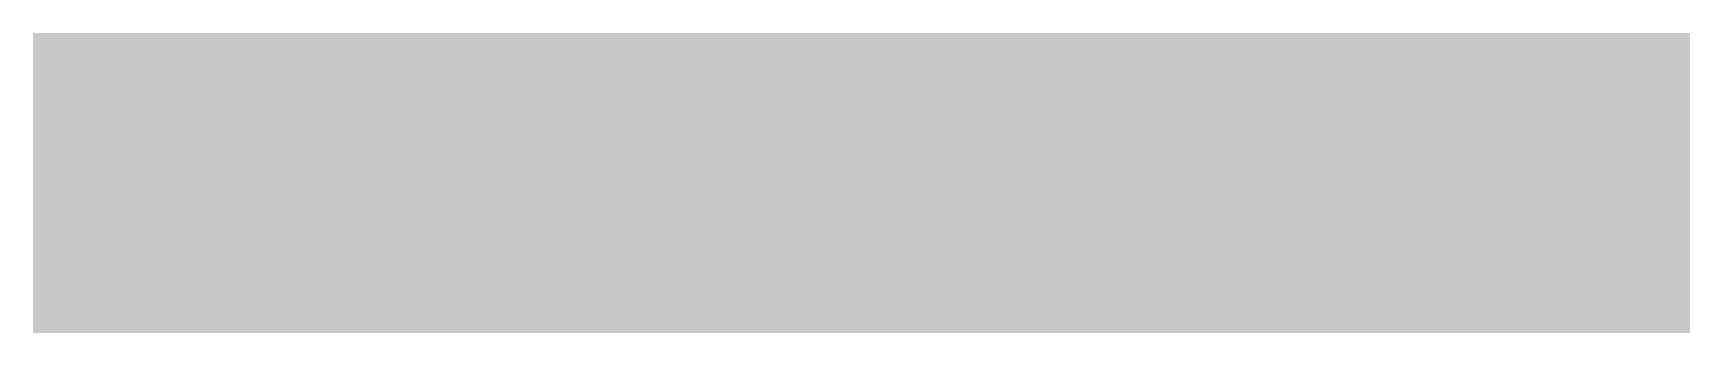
# Model space of a CAD drawing. Extents: x 268 to 100406, y 480 to 72572.
# Drawn here: x 15550 to 26593, y 28549 to 30549 of the extents above; entities that cross this region are included whole.
import ezdxf

# ---------------------------------------------------------------- set-up
doc = ezdxf.new("R2010")
doc.units = 0
doc.header["$LTSCALE"] = 0.5
doc.layers.add('CORRIDOR_HATCH', color=253, linetype='CONTINUOUS')

# ---------------------------------------------------------------- blocks, each defined once
blk = doc.blocks.new('*U85')
at = {"layer": 'CORRIDOR_HATCH'}
for points in [[(15550, 28549), (15550, 30549), (21674, 28549)], [(21674, 28549), (15550, 30549), (21674, 30549)], [(21674, 28549), (21674, 30549), (21995, 28549)], [(21995, 28549), (21674, 30549), (21995, 30549)], [(21995, 28549), (21995, 30549), (21996, 28549)], [(21996, 28549), (21995, 30549), (21996, 30549)], [(21996, 28549), (21996, 30549), (22195, 28549)], [(22195, 28549), (21996, 30549), (22195, 30549)], [(22195, 28549), (22195, 30549), (22196, 28549)], [(22196, 28549), (22195, 30549), (22196, 30549)], [(22196, 28549), (22196, 30549), (23300, 28549)], [(23300, 28549), (22196, 30549), (23300, 30549)], [(23300, 28549), (23300, 30549), (23796, 28549)], [(23796, 28549), (23300, 30549), (23796, 30549)], [(23796, 28549), (23796, 30549), (23803, 28549)], [(23803, 28549), (23796, 30549), (23803, 30549)], [(23803, 28549), (23803, 30549), (24293, 28549)], [(24293, 28549), (23803, 30549), (24293, 30549)], [(24293, 28549), (24293, 30549), (24406, 28549)], [(24406, 28549), (24293, 30549), (24406, 30549)], [(24406, 28549), (24406, 30549), (24496, 28549)], [(24496, 28549), (24406, 30549), (24496, 30549)], [(24496, 28549), (24496, 30549), (26104, 28549)], [(26104, 28549), (24496, 30549), (26104, 30549)], [(26104, 28549), (26104, 30549), (26570, 28549)], [(26570, 28549), (26104, 30549), (26570, 30549)], [(26570, 28549), (26570, 30549), (26593, 28549)], [(26593, 28549), (26570, 30549), (26593, 30549)]]:
    blk.add_solid(points, dxfattribs=at)

msp = doc.modelspace()

# ---------------------------------------------------------------- block references
at = {"layer": 'CORRIDOR_HATCH'}
msp.add_blockref('*U85', (0, 0), dxfattribs=at)

doc.saveas('drawing.dxf')
